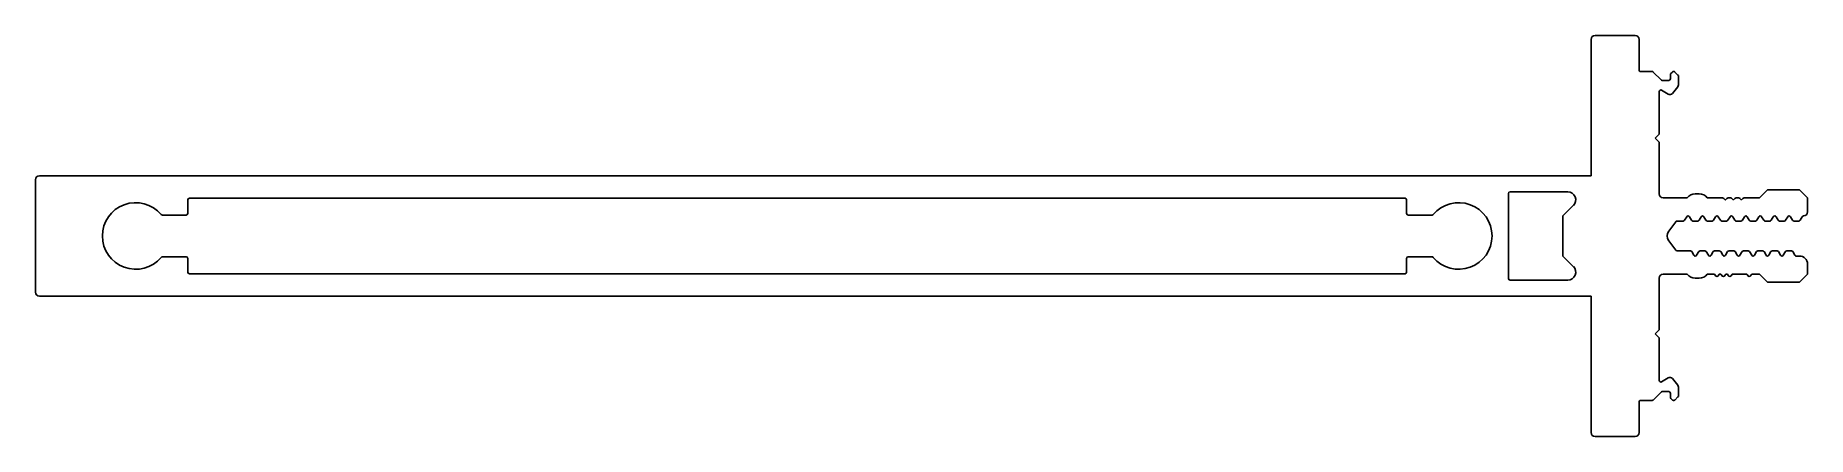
# Model space of a CAD drawing. Extents: x 4 to 225, y 3 to 53.
import ezdxf

# ---------------------------------------------------------------- set-up
doc = ezdxf.new("R2010")
doc.units = 0
doc.layers.get('0').update_dxf_attribs({"linetype": 'CONTINUOUS'})

msp = doc.modelspace()

# ---------------------------------------------------------------- linework, layer by layer
for p, q in [((198.11, 52.49), (198.11, 35.49)), ((203.61, 52.99), (198.61, 52.99)), ((204.11, 48.69), (204.11, 52.49)), ((205.73, 48.49), (204.31, 48.49)), ((206.85, 47.44), (205.87, 48.43)), ((207.81, 47.39), (206.99, 47.39)), ((208.01, 48.1), (208.01, 47.59)), ((208.25, 48.43), (208.07, 48.24)), ((208.25, 45.76), (208.92, 46.58)), ((208.43, 48.49), (208.39, 48.49)), ((208.95, 48.04), (208.57, 48.43)), ((209.01, 46.83), (209.01, 47.9)), ((206.61, 40.69), (206.61, 46)), ((206.91, 46.17), (207.73, 45.67)), ((206.11, 40.19), (206.61, 40.69)), ((206.61, 39.69), (206.11, 40.19)), ((206.61, 33.24), (206.61, 39.69)), ((198.11, 35.49), (4.61, 35.49)), ((4.11, 34.99), (4.11, 20.99)), ((187.81, 22.69), (187.81, 33.29)), ((188.01, 33.49), (195.2, 33.49)), ((211.61, 33.24), (211.11, 33.24)), ((220.11, 33.74), (219.11, 32.74)), ((224.11, 33.74), (220.11, 33.74)), ((225.11, 32.74), (224.11, 33.74)), ((23.11, 32.49), (23.11, 30.79)), ((174.91, 32.69), (23.31, 32.69)), ((175.11, 30.79), (175.11, 32.49)), ((195.9, 31.78), (194.61, 30.49)), ((210.11, 32.74), (207.11, 32.74)), ((214.51, 32.74), (212.61, 32.74)), ((214.85, 32.49), (214.68, 32.66)), ((215.04, 32.66), (214.87, 32.49)), ((215.51, 32.74), (215.21, 32.74)), ((215.85, 32.49), (215.68, 32.66)), ((216.04, 32.66), (215.87, 32.49)), ((216.51, 32.74), (216.21, 32.74)), ((216.85, 32.49), (216.68, 32.66)), ((217.04, 32.66), (216.87, 32.49)), ((219.11, 32.74), (217.21, 32.74)), ((225.11, 30.99), (225.11, 32.74)), ((22.91, 30.59), (19.94, 30.59)), ((178.28, 30.59), (175.31, 30.59)), ((194.61, 30.49), (194.61, 25.49)), ((207.8, 28.58), (208.67, 29.75)), ((208.83, 29.84), (209.6, 29.84)), ((209.78, 29.94), (210.04, 30.39)), ((210.38, 30.39), (210.64, 29.94)), ((210.82, 29.84), (211.4, 29.84)), ((211.58, 29.94), (211.84, 30.39)), ((212.18, 30.39), (212.44, 29.94)), ((212.62, 29.84), (213.2, 29.84)), ((213.38, 29.94), (213.64, 30.39)), ((213.98, 30.39), (214.24, 29.94)), ((214.42, 29.84), (215, 29.84)), ((215.18, 29.94), (215.44, 30.39)), ((215.78, 30.39), (216.04, 29.94)), ((216.22, 29.84), (216.8, 29.84)), ((216.98, 29.94), (217.24, 30.39)), ((217.58, 30.39), (217.84, 29.94)), ((218.02, 29.84), (218.6, 29.84)), ((218.78, 29.94), (219.04, 30.39)), ((219.38, 30.39), (219.64, 29.94)), ((219.82, 29.84), (220.4, 29.84)), ((220.58, 29.94), (220.84, 30.39)), ((221.18, 30.39), (221.44, 29.94)), ((221.62, 29.84), (222.2, 29.84)), ((222.38, 29.94), (222.64, 30.39)), ((222.98, 30.39), (223.24, 29.94)), ((223.42, 29.84), (224, 29.84)), ((224.18, 29.94), (224.44, 30.39)), ((208.67, 26.22), (207.8, 27.39)), ((19.94, 25.39), (22.91, 25.39)), ((23.11, 25.19), (23.11, 23.49)), ((175.11, 23.49), (175.11, 25.19)), ((175.31, 25.39), (178.28, 25.39)), ((194.61, 25.49), (195.9, 24.19)), ((210.5, 26.14), (208.83, 26.14)), ((210.94, 25.59), (210.68, 26.04)), ((211.54, 26.04), (211.28, 25.59)), ((212.3, 26.14), (211.72, 26.14)), ((212.74, 25.59), (212.48, 26.04)), ((213.34, 26.04), (213.08, 25.59)), ((214.1, 26.14), (213.52, 26.14)), ((214.54, 25.59), (214.28, 26.04)), ((215.14, 26.04), (214.88, 25.59)), ((215.9, 26.14), (215.32, 26.14)), ((216.34, 25.59), (216.08, 26.04)), ((216.94, 26.04), (216.68, 25.59)), ((217.7, 26.14), (217.12, 26.14)), ((218.14, 25.59), (217.88, 26.04)), ((218.74, 26.04), (218.48, 25.59)), ((219.5, 26.14), (218.92, 26.14)), ((219.94, 25.59), (219.68, 26.04)), ((220.54, 26.04), (220.28, 25.59)), ((221.3, 26.14), (220.72, 26.14)), ((221.74, 25.59), (221.48, 26.04)), ((222.34, 26.04), (222.08, 25.59)), ((223.1, 26.14), (222.52, 26.14)), ((223.54, 25.59), (223.28, 26.04)), ((224.11, 25.49), (223.71, 25.49)), ((225.11, 23.24), (225.11, 24.49)), ((23.31, 23.29), (174.91, 23.29)), ((195.2, 22.49), (188.01, 22.49)), ((206.61, 16.29), (206.61, 22.74)), ((207.11, 23.24), (210.11, 23.24)), ((211.11, 22.74), (211.61, 22.74)), ((212.61, 23.24), (213.39, 23.24)), ((213.57, 23.14), (213.62, 23.04)), ((213.97, 23.04), (214.03, 23.14)), ((214.38, 23.14), (214.43, 23.04)), ((214.78, 23.04), (214.84, 23.14)), ((215.18, 23.14), (215.24, 23.04)), ((215.59, 23.04), (215.65, 23.14)), ((215.82, 23.24), (217.44, 23.24)), ((217.61, 23.14), (217.67, 23.04)), ((218.01, 23.04), (218.07, 23.14)), ((218.24, 23.24), (219.11, 23.24)), ((219.11, 23.24), (220.11, 22.24)), ((220.11, 22.24), (224.11, 22.24)), ((224.11, 22.24), (225.11, 23.24)), ((4.61, 20.49), (198.11, 20.49)), ((198.11, 20.49), (198.11, 3.49)), ((206.11, 15.79), (206.61, 16.29)), ((206.61, 15.29), (206.11, 15.79)), ((206.61, 9.97), (206.61, 15.29)), ((207.73, 10.3), (206.91, 9.8)), ((208.92, 9.4), (208.25, 10.21)), ((209.01, 8.07), (209.01, 9.14)), ((204.11, 3.49), (204.11, 7.29)), ((204.31, 7.49), (205.73, 7.49)), ((205.87, 7.54), (206.85, 8.53)), ((206.99, 8.59), (207.81, 8.59)), ((208.01, 8.39), (208.01, 7.87)), ((208.07, 7.73), (208.25, 7.54)), ((208.39, 7.49), (208.43, 7.49)), ((208.57, 7.54), (208.95, 7.93)), ((198.61, 2.99), (203.61, 2.99))]:
    msp.add_line(p, q)
for centre, radius, start, end in [((198.61, 52.49), 0.5, 90, 180), ((203.61, 52.49), 0.5, 360, 90), ((204.31, 48.69), 0.2, 179.8188, 270), ((205.73, 48.29), 0.2, 45, 90), ((206.99, 47.59), 0.2, 225, 270), ((207.81, 47.59), 0.2, 270, 360), ((208.21, 48.1), 0.2, 135, 180), ((208.39, 48.29), 0.2, 90, 135), ((208.43, 48.29), 0.2, 45, 90), ((208.61, 46.83), 0.4, 320.75, 0), ((208.81, 47.9), 0.2, 0, 45), ((206.81, 46), 0.2, 58.5, 180), ((207.94, 46.01), 0.4, 238.5, 320.75), ((4.61, 34.99), 0.5, 90, 180), ((188.01, 33.29), 0.2, 90, 180), ((195.2, 32.49), 1, 315, 90), ((207.11, 33.24), 0.5, 180, 270), ((211.07, 32.07), 1.16, 87.8108, 145.3192), ((211.65, 32.07), 1.16, 34.6807, 92.1892), ((16.61, 27.99), 4.15, 40.0666, 319.9334), ((23.31, 32.49), 0.2, 90, 180), ((174.91, 32.49), 0.2, 360, 90), ((181.61, 27.99), 4.15, 220.0666, 139.9334), ((214.51, 32.49), 0.25, 45, 90), ((214.86, 32.5), 0.008, 225, 315), ((215.21, 32.49), 0.25, 90, 135), ((215.51, 32.49), 0.25, 45, 90), ((215.86, 32.5), 0.008, 225, 315), ((216.21, 32.49), 0.25, 90, 135), ((216.51, 32.49), 0.25, 45, 90), ((216.86, 32.5), 0.008, 225, 315), ((217.21, 32.49), 0.25, 90, 135), ((224.61, 30.99), 0.5, 270, 0), ((19.94, 30.79), 0.2, 220.0666, 270), ((22.91, 30.79), 0.2, 270, 0), ((175.31, 30.79), 0.2, 180, 270), ((178.28, 30.79), 0.2, 270, 319.9334), ((208.83, 29.64), 0.2, 90, 143.6363), ((209.6, 30.04), 0.2, 270.0288, 330), ((210.21, 30.29), 0.2, 30, 150), ((210.82, 30.04), 0.2, 210, 270), ((211.4, 30.04), 0.2, 270, 330), ((212.01, 30.29), 0.2, 30, 150), ((212.62, 30.04), 0.2, 210, 270), ((213.2, 30.04), 0.2, 270, 330), ((213.81, 30.29), 0.2, 30, 150), ((214.42, 30.04), 0.2, 210, 270), ((215, 30.04), 0.2, 270, 330), ((215.61, 30.29), 0.2, 30, 150), ((216.22, 30.04), 0.2, 210, 270), ((216.8, 30.04), 0.2, 270, 330), ((217.41, 30.29), 0.2, 30, 150), ((218.02, 30.04), 0.2, 210, 270), ((218.6, 30.04), 0.2, 270, 330), ((219.21, 30.29), 0.2, 30, 150), ((219.82, 30.04), 0.2, 210, 270), ((220.4, 30.04), 0.2, 270, 330), ((221.01, 30.29), 0.2, 30, 150), ((221.62, 30.04), 0.2, 210, 270), ((222.2, 30.04), 0.2, 270, 330), ((222.81, 30.29), 0.2, 30, 150), ((223.42, 30.04), 0.2, 210, 270), ((224, 30.04), 0.2, 270, 330), ((224.61, 30.29), 0.2, 90, 150), ((208.61, 27.99), 1, 143.6363, 216.3637), ((19.94, 25.19), 0.2, 90, 139.9334), ((22.91, 25.19), 0.2, 0, 90), ((175.31, 25.19), 0.2, 90, 180), ((178.28, 25.19), 0.2, 40.0666, 90), ((208.83, 26.34), 0.2, 216.3637, 270), ((210.5, 25.94), 0.2, 30, 90), ((211.11, 25.69), 0.2, 210, 330), ((211.72, 25.94), 0.2, 90, 150), ((212.3, 25.94), 0.2, 30, 90), ((212.91, 25.69), 0.2, 210, 330), ((213.52, 25.94), 0.2, 90, 150), ((214.1, 25.94), 0.2, 30, 90), ((214.71, 25.69), 0.2, 210, 330), ((215.32, 25.94), 0.2, 90, 150), ((215.9, 25.94), 0.2, 30, 90), ((216.51, 25.69), 0.2, 210, 330), ((217.12, 25.94), 0.2, 90, 150), ((217.7, 25.94), 0.2, 30, 90), ((218.31, 25.69), 0.2, 210, 330), ((218.92, 25.94), 0.2, 90, 150), ((219.5, 25.94), 0.2, 30, 90), ((220.11, 25.69), 0.2, 210, 330), ((220.72, 25.94), 0.2, 90, 150), ((221.3, 25.94), 0.2, 30, 90), ((221.91, 25.69), 0.2, 210, 330), ((222.52, 25.94), 0.2, 90, 150), ((223.1, 25.94), 0.2, 30, 90), ((223.71, 25.69), 0.2, 210, 270), ((224.11, 24.49), 1, 0, 90), ((23.31, 23.49), 0.2, 180, 270), ((174.91, 23.49), 0.2, 270, 0), ((188.01, 22.69), 0.2, 180, 270), ((195.2, 23.49), 1, 270, 45), ((207.11, 22.74), 0.5, 90, 180), ((211.07, 23.9), 1.16, 214.6808, 272.1892), ((211.65, 23.9), 1.16, 267.8108, 325.3193), ((213.39, 23.04), 0.2, 30, 90), ((213.8, 23.14), 0.2, 210, 330), ((214.2, 23.04), 0.2, 30, 150), ((214.61, 23.14), 0.2, 210, 330), ((215.01, 23.04), 0.2, 30, 150), ((215.41, 23.14), 0.2, 210, 330), ((215.82, 23.04), 0.2, 90, 150), ((217.44, 23.04), 0.2, 30, 90), ((217.84, 23.14), 0.2, 210, 330), ((218.24, 23.04), 0.2, 90, 150), ((4.61, 20.99), 0.5, 180, 270), ((206.81, 9.97), 0.2, 180, 301.5), ((207.94, 9.96), 0.4, 39.25, 121.5), ((208.61, 9.14), 0.4, 360, 39.25), ((204.31, 7.29), 0.2, 90, 180.1812), ((205.73, 7.69), 0.2, 270, 315), ((206.99, 8.39), 0.2, 90, 135), ((207.81, 8.39), 0.2, 0, 90), ((208.21, 7.87), 0.2, 180, 225), ((208.39, 7.69), 0.2, 225, 270), ((208.43, 7.69), 0.2, 270, 315), ((208.81, 8.07), 0.2, 315, 0), ((198.61, 3.49), 0.5, 180, 270), ((203.61, 3.49), 0.5, 270, 0)]:
    msp.add_arc(centre, radius, start, end)

doc.saveas('drawing.dxf')
